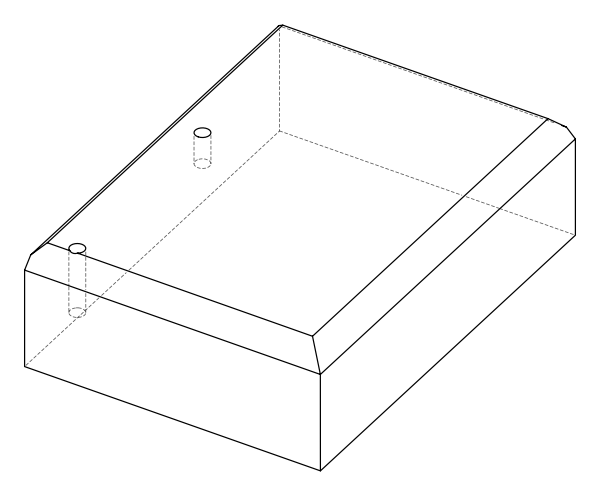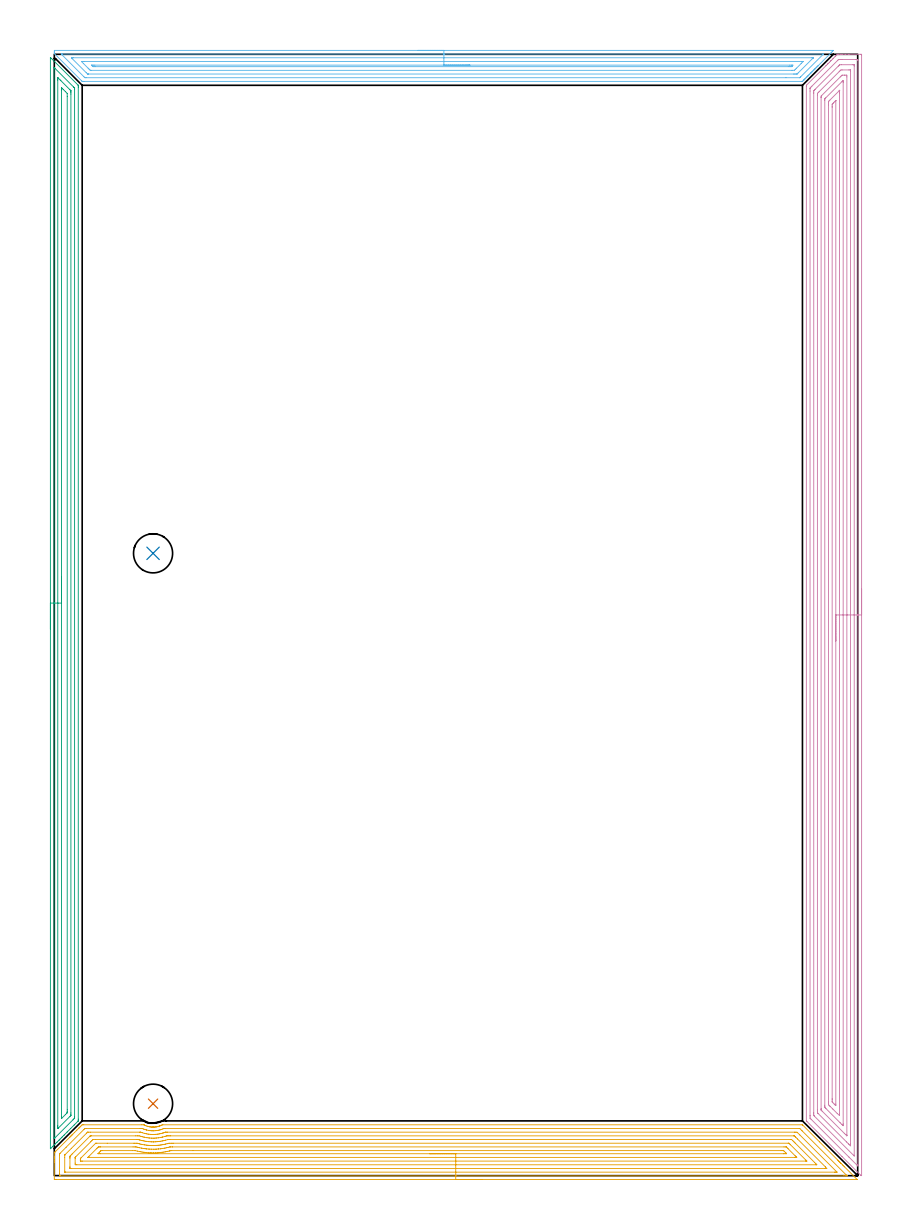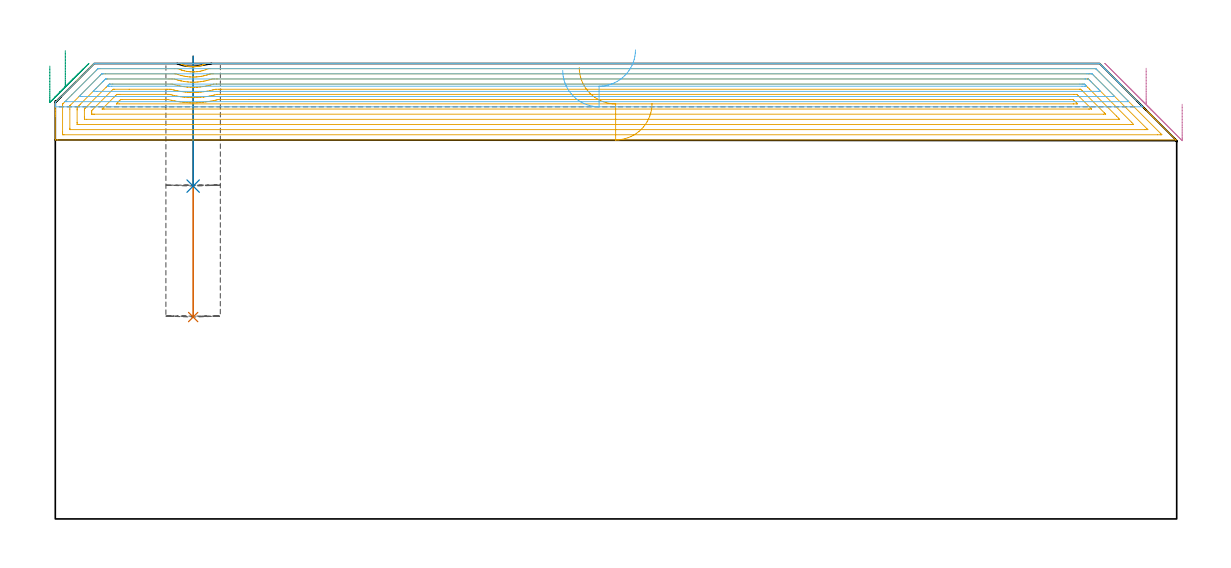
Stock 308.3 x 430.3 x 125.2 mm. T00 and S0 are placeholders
(PLAN: 6 operations, 1 tool changes, 71.6 min)
(1 INDEXABLE_INSERT_DRILL_BLIND_HOLE_FROM_SOLID | STEP1POCKET | NXT0302_001 | 0.29 min | 12254 mm3)
(2 INDEXABLE_INSERT_DRILL_BLIND_HOLE_FROM_SOLID_1 | STEP1POCKET_1 | NXT0302_001 | 0.14 min | 5909 mm3)
(3 AREA_MILL | FG_CHAMFER_SURFACE | UGT0205_001 | 13.33 min | 24385 mm3)
(4 AREA_MILL_1 | FG_CHAMFER_SURFACE_1 | UGT0205_001 | 26.98 min | 96577 mm3)
(5 AREA_MILL_2 | FG_CHAMFER_SURFACE_2 | UGT0205_001 | 19.18 min | 64232 mm3)
(6 AREA_MILL_3 | FG_CHAMFER_SURFACE_3 | UGT0205_001 | 11.72 min | 20135 mm3)
(TOOL NXT0302_001 | Index. Insert Drill 15mm [880-D1500L20-05] | D15 PA176 FL75 Z2)
(TOOL UGT0205_001 | Chamfer Mill 20 x 3 x 45 deg. | D20 FL50 Z2)
(OP 1 INDEXABLE_INSERT_DRILL_BLIND_HOLE_FROM_SOLID)
G17 G21 G94 G90
T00 M6
G54
G17 G0 G90 X37.9 Y27.6 S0 M3
G43 Z135.2 H1
G94 G81 G98 Z55.5 F250. R127.2
G80
M5
M2
(OP 2 INDEXABLE_INSERT_DRILL_BLIND_HOLE_FROM_SOLID_1)
G17 G21 G94 G90
T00 M6
G54
G17 G0 G90 X37.9 Y238.8 S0 M3
G43 Z135.2 H1
G94 G81 G98 Z91.5 F250. R127.2
G80
M5
M2
(OP 3 AREA_MILL)
G17 G21 G94 G90
T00 M6
G54
G17 G0 G90 X-1.5 Y209.7 S1061 M3
G43 Z135.2 H0
Z124.5
G94 G1 Y209.738 Z123.628 F250.
Y209.852 Z122.764
Y210.041 Z121.912
Y210.303 Z121.08
Y210.637 Z120.274
Y211.04 Z119.5
Y211.509 Z118.764
Y212.04 Z118.072
Y212.629 Z117.429
Y213.272 Z116.84
Y213.964 Z116.309
Y214.7 Z115.84
Y215.474 Z115.437
Y216.28 Z115.103
Y217.112 Z114.841
Y217.964 Z114.652
Y218.829 Z114.538
Y219.7 Z114.5
X-1.499 Y429.093 Z114.499
Y429.098
X-1.493 Y429.094 Z114.506
X-1.468 Y429.068 Z114.532
X-1.416 Y429.016 Z114.584
X-1.012 Y428.614 Z114.984
X9.154 Y418.446 Z125.153
X9.162 Y418.439 Z125.16
X9.197 Y418.402 Z125.187
X9.2 Y417.742 Z125.2
Y21.658
X9.197 Y20.998 Z125.187
X9.162 Y20.961 Z125.16
X9.154 Y20.954 Z125.153
X7.623 Y19.422 Z123.622
X6.282 Y18.081 Z122.281
X4.941 Y16.74 Z120.94
X3.902 Y15.702 Z119.901
X3.703 Y15.501 Z119.7
X3.6 Y15.399 Z119.598
X3.038 Y14.837 Z119.037
X2.819 Y14.617 Z118.816
X2.706 Y14.505 Z118.704
X2.173 Y13.973 Z118.172
X1.935 Y13.733 Z117.931
X1.812 Y13.611 Z117.809
X1.309 Y13.108 Z117.308
X1.051 Y12.849 Z117.047
X0.918 Y12.717 Z116.915
X0.444 Y12.244 Z116.444
X0.167 Y11.964 Z116.162
X-0.42 Y11.38 Z115.58
X-0.718 Y11.08 Z115.278
X-1.318 Y10.482 Z114.68
X-1.454 Y10.351 Z114.544
X-1.495 Y10.316 Z114.503
X-1.499 Y10.459 Z114.5
X-1.5 Y10.482
Y219.7
X-0.086 Z115.914
X-0.085 Y425.074 Z115.915
X-0.084 Y425.164 Z115.916
X-0.081 Y425.207 Z115.919
X-0.08 Y425.216 Z115.92
X-0.073 Y425.212 Z115.927
X0.03 Y425.115 Z116.03
X0.255 Y424.895 Z116.255
X7.408 Y417.742 Z123.408
X7.564 Y417.584 Z123.564
X7.689 Y417.454 Z123.689
X7.77 Y417.368 Z123.77
X7.779 Y417.316 Z123.779
X7.785 Y416.892 Z123.785
Y416.848
Y22.552
X7.779 Y22.127 Z123.779
X7.77 Y22.031 Z123.77
X7.714 Y21.971 Z123.714
X7.618 Y21.871 Z123.618
X7.408 Y21.658 Z123.408
X7.175 Y21.424 Z123.175
X0.164 Y14.415 Z116.164
X0.06 Y14.315 Z116.06
X-0.041 Y14.22 Z115.959
X-0.079 Y14.194 Z115.921
X-0.085 Y14.461 Z115.915
Y14.505
X-0.086 Y219.7 Z115.914
X1.328 Z117.328
X1.329 Y420.425 Z117.329
X1.33 Y420.739 Z117.33
X1.334 Y421.319 Z117.334
X1.335 Y421.343 Z117.335
X1.372 Y421.319 Z117.372
X1.64 Y421.058 Z117.64
X2.276 Y420.425 Z118.276
X2.524 Y420.177 Z118.524
X5.853 Y416.848 Z121.853
X6.06 Y416.64 Z122.06
X6.229 Y416.469 Z122.229
X6.313 Y416.38 Z122.313
X6.353 Y416.336 Z122.353
X6.365 Y416.308 Z122.365
X6.366 Y416.269 Z122.366
X6.37 Y415.954 Z122.37
X6.371 Y415.64 Z122.371
Y415.06
Y24.025
X6.37 Y23.446 Z122.37
X6.367 Y23.136 Z122.367
X6.365 Y23.09 Z122.365
X6.348 Y23.059 Z122.348
X6.284 Y22.992 Z122.284
X6.06 Y22.76 Z122.06
X1.381 Y18.081 Z117.381
X1.36 Y18.065 Z117.36
X1.344 Y18.054 Z117.344
X1.336 Y18.081 Z117.336
X1.334 Y18.122 Z117.334
X1.33 Y18.395 Z117.33
X1.329 Y18.975 Z117.329
Y19.29
X1.328 Y219.7 Z117.328
X2.743 Z118.743
Y416.626
X2.745 Y416.848 Z118.745
X2.75 Y417.385 Z118.75
X2.762 Y417.478 Z118.762
X2.967 Y417.277 Z118.967
X3.403 Y416.848 Z119.403
X4.292 Y415.959 Z120.292
X4.95 Y415.289 Z120.95
X4.957 Y414.166 Z120.957
Y25.234
X4.956 Y24.563 Z120.956
X4.953 Y24.34 Z120.953
X4.95 Y24.173 Z120.95
X4.938 Y24.098 Z120.938
X4.886 Y24.044 Z120.886
X4.737 Y23.89 Z120.737
X4.297 Y23.446 Z120.297
X2.889 Y22.038 Z118.889
X2.799 Y21.953 Z118.799
X2.76 Y21.92 Z118.76
X2.75 Y21.913 Z118.75
X2.748 Y21.939 Z118.748
X2.745 Y22.033 Z118.745
X2.743 Y22.33 Z118.743
Y22.552
Y219.7
Y220.572 Z118.781
Y221.437 Z118.895
Y222.288 Z119.083
Y223.12 Z119.346
Y223.926 Z119.68
Y224.7 Z120.082
Y225.436 Z120.551
Y226.128 Z121.082
Y226.771 Z121.672
Y227.361 Z122.315
Y227.892 Z123.007
Y228.36 Z123.743
Y228.763 Z124.517
Y229.097 Z125.322
Y229.359 Z126.155
Y229.548 Z127.006
Y229.662 Z127.871
Y229.7 Z128.743
G0 Z135.2
M5
M2
(OP 4 AREA_MILL_1)
G17 G21 G94 G90
T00 M6
G54
G17 G0 G90 X309.8 Y225.152 S1061 M3
G43 Z135.2 H0
Z114.
G94 G1 Y225.114 Z113.129 F250.
Y225. Z112.264
Y224.811 Z111.412
Y224.549 Z110.58
Y224.215 Z109.774
Y223.812 Z109.
Y223.344 Z108.264
Y222.812 Z107.572
Y222.223 Z106.929
Y221.58 Z106.34
Y220.888 Z105.809
Y220.152 Z105.34
Y219.378 Z104.937
Y218.572 Z104.603
Y217.74 Z104.341
Y216.889 Z104.152
Y216.024 Z104.038
Y215.152 Z104.
X309.799 Y0.062 Z103.999
X309.797 Y0.004 Z103.997
X309.775 Y0. Z104.019
X309.693 Z104.099
X309.65 Z104.142
X309.598 Y0.01 Z104.194
X309.551 Y0.047 Z104.242
X309.421 Y0.178 Z104.377
X302.287 Y7.313 Z111.512
X288.808 Y20.792 Z124.992
X288.604 Y21.005 Z125.189
X288.6 Y21.184 Z125.2
Y418.055
X288.606 Y418.402 Z125.192
X288.672 Y418.473 Z125.126
X296.113 Y425.915 Z117.683
X296.687 Y426.487 Z117.113
X296.894 Y426.695 Z116.904
X296.995 Y426.797 Z116.801
X297.436 Y427.237 Z116.363
X297.877 Y427.679 Z115.919
X298.087 Y427.887 Z115.713
X298.128 Y427.928 Z115.672
X298.759 Y428.561 Z115.037
X298.975 Y428.775 Z114.825
X299.641 Y429.443 Z114.156
X299.823 Y429.623 Z113.977
X299.875 Y429.675 Z113.925
X300.361 Y430.161 Z113.438
X300.474 Y430.271 Z113.324
X300.505 Y430.293 Z113.294
X300.523 Y430.294 Z113.276
X300.868 Y430.3 Z112.931
X301.583 Z112.216
X302.287 Z111.509
X303.52 Z110.277
X304.932 Z108.863
X309.342 Z104.456
X309.61 Y430.297 Z104.187
X309.792 Y430.29 Z104.006
X309.799 Y430.105 Z103.999
X309.8 Y215.152 Z104.
X308.386 Z105.414
X308.385 Y4.201 Z105.415
X308.381 Y3.851 Z105.419
X308.379 Y3.693 Z105.421
X308.288 Y3.774 Z105.512
X307.851 Y4.201 Z105.949
X304.944 Y7.106 Z108.856
X290.4 Y21.651 Z123.4
X290.188 Y21.865 Z123.612
X290.082 Y21.975 Z123.718
X290.032 Y22.03 Z123.768
X290.021 Y22.078 Z123.779
X290.015 Y22.895 Z123.785
Y22.971
X290.014 Y416.192 Z123.786
X290.015 Y417.084 Z123.785
X290.016 Y417.161 Z123.784
X290.022 Y417.36 Z123.778
X290.153 Y417.497 Z123.647
X290.321 Y417.668 Z123.479
X290.704 Y418.055 Z123.096
X300.53 Y427.88 Z113.27
X300.83 Y428.176 Z112.97
X300.914 Y428.256 Z112.886
X300.947 Y428.285 Z112.853
X301.005 Y428.293 Z112.795
X301.405 Y428.298 Z112.395
X301.88 Y428.3 Z111.92
X302.287 Z111.513
X307.578 Y428.299 Z106.222
X308.056 Y428.297 Z105.744
X308.281 Y428.29 Z105.519
X308.379 Y428.263 Z105.421
X308.384 Y427.964 Z105.416
X308.385 Y427.887 Z105.415
X308.386 Y215.152 Z105.414
X306.971 Z106.829
Y7.776
X306.97 Y7.624 Z106.83
X306.968 Y7.585 Z106.832
X306.966 Y7.56 Z106.834
X306.907 Y7.604 Z106.893
X306.724 Y7.776 Z107.076
X306.696 Y7.803 Z107.104
X291.704 Y22.796 Z122.096
X291.53 Y22.971 Z122.27
X291.472 Y23.038 Z122.328
X291.435 Y23.081 Z122.365
X291.434 Y23.112 Z122.366
X291.431 Y23.248 Z122.369
X291.429 Y23.865 Z122.371
Y24.144
Y415.373
X291.43 Y415.651 Z122.37
X291.435 Y416.267 Z122.365
X291.441 Y416.33 Z122.359
X291.482 Y416.376 Z122.318
X291.538 Y416.435 Z122.262
X291.704 Y416.604 Z122.096
X291.98 Y416.881 Z121.82
X300.859 Y425.759 Z112.941
X301.2 Y426.099 Z112.6
X301.306 Y426.199 Z112.494
X301.405 Y426.29 Z112.395
X302.09 Y426.299 Z111.71
X306.499 Y426.3 Z107.301
X306.696 Y426.298 Z107.104
X306.894 Y426.294 Z106.906
X306.949 Y426.29 Z106.851
X306.965 Y426.283 Z106.835
X306.967 Y426.266 Z106.833
X306.97 Y426.192 Z106.83
X306.971 Y426.099 Z106.829
Y425.821
Y215.152
X305.557 Z108.243
X305.556 Y12.245 Z108.244
X305.553 Y11.616 Z108.247
X305.55 Y11.42 Z108.25
X305.158 Y11.798 Z108.642
X304.932 Y12.018 Z108.868
X304.704 Y12.245 Z109.096
X304.05 Y12.898 Z109.75
X293.085 Y23.865 Z120.715
X292.955 Y24. Z120.845
X292.854 Y24.106 Z120.946
X292.85 Y24.183 Z120.95
X292.845 Y24.496 Z120.955
X292.844 Y24.759 Z120.956
X292.843 Y25.392 Z120.957
Y414.479
X292.847 Y415.108 Z120.953
X292.85 Y415.241 Z120.95
X292.86 Y415.3 Z120.94
X292.927 Y415.373 Z120.873
X293.197 Y415.647 Z120.603
X293.467 Y415.919 Z120.333
X301.187 Y423.638 Z112.613
X301.405 Y423.854 Z112.395
X301.635 Y424.079 Z112.165
X301.854 Y424.29 Z111.946
X302.298 Y424.3 Z111.502
X304.932 Z108.868
X305.369 Y424.299 Z108.431
X305.475 Y424.297 Z108.325
X305.528 Y424.293 Z108.272
X305.549 Y424.29 Z108.251
X305.55 Y424.276 Z108.25
X305.553 Y424.165 Z108.247
X305.557 Y423.679 Z108.243
Y215.152
X304.143 Z109.657
X304.142 Y15.633 Z109.658
X304.139 Y15.445 Z109.661
X304.136 Y15.321 Z109.664
X304.131 Y15.277 Z109.669
X304.119 Y15.287 Z109.681
X304.05 Y15.351 Z109.75
X303.578 Y15.821 Z110.222
X303.169 Y16.229 Z110.631
X294.64 Y24.759 Z119.16
X294.349 Y25.054 Z119.451
X294.28 Y25.131 Z119.52
X294.264 Y25.151 Z119.536
X294.261 Y25.247 Z119.539
X294.259 Y25.372 Z119.541
X294.257 Y25.559 Z119.543
Y25.653
Y413.679
X294.258 Y413.773 Z119.542
X294.263 Y413.961 Z119.537
X294.272 Y414.262 Z119.528
X294.349 Y414.347 Z119.451
X294.414 Y414.414 Z119.386
X294.477 Y414.479 Z119.323
X301.628 Y421.63 Z112.172
X301.962 Y421.959 Z111.838
X302.287 Y422.279 Z111.513
X302.517 Y422.291 Z111.283
X303.169 Y422.298 Z110.631
X303.391 Y422.299 Z110.409
X304.05 Y422.29 Z109.75
X304.136 Y422.278 Z109.664
X304.143 Y421.63 Z109.657
Y215.152
X302.729 Z111.071
X302.728 Y19.842 Z111.072
X302.726 Y19.396 Z111.074
X302.724 Y19.182 Z111.076
X302.723 Y19.152 Z111.077
X302.655 Y19.204 Z111.145
X302.454 Y19.396 Z111.346
X302.287 Y19.562 Z111.513
X301.558 Y20.29 Z112.242
X296.113 Y25.736 Z117.687
X295.714 Y26.145 Z118.086
X295.678 Y26.202 Z118.122
X295.675 Y26.278 Z118.125
X295.673 Y26.398 Z118.127
X295.672 Y26.547 Z118.128
X295.671 Y26.995 Z118.129
Y412.692
X295.673 Y413.138 Z118.127
X295.675 Y413.195 Z118.125
X295.678 Y413.218 Z118.122
X295.69 Y413.234 Z118.11
X295.765 Y413.313 Z118.035
X296.033 Y413.586 Z117.767
X302.287 Y419.839 Z111.513
X302.467 Y420.015 Z111.333
X302.712 Y420.253 Z111.088
X302.724 Y419.843 Z111.076
X302.726 Y419.693 Z111.074
X302.728 Y419.395 Z111.072
X302.729 Y215.152 Z111.071
X301.315 Z112.485
X301.314 Y23.865 Z112.486
X301.308 Y23.07 Z112.492
X300.523 Y23.782 Z113.277
X300.434 Y23.865 Z113.366
X298.759 Y25.538 Z115.041
X297.75 Y26.547 Z116.05
X297.62 Y26.678 Z116.18
X297.35 Y26.953 Z116.45
X297.162 Y27.147 Z116.638
X297.092 Y27.229 Z116.708
X297.09 Y27.25 Z116.71
X297.087 Y27.348 Z116.713
X297.086 Y27.441 Z116.714
X297.085 Y28.243 Z116.715
Y410.904
X297.087 Y411.705 Z116.713
X297.088 Y411.798 Z116.712
X297.099 Y412.19 Z116.701
X297.293 Y412.39 Z116.507
X297.589 Y412.692 Z116.211
X301.206 Y416.309 Z112.594
X301.287 Y416.387 Z112.513
X301.305 Y416.403 Z112.495
X301.306 Z112.494
X301.311 Y416.362 Z112.489
X301.313 Y416.267 Z112.487
X301.314 Y416.112 Z112.486
X301.315 Y415.465 Z112.485
Y215.152
X299.9 Z113.9
Y27.441
X299.898 Y27.18 Z113.902
X299.893 Y26.916 Z113.907
X299.89 Y26.868 Z113.91
X299.84 Y26.914 Z113.96
X299.752 Y26.998 Z114.048
X299.641 Y27.106 Z114.159
X299.306 Y27.441 Z114.494
X298.759 Y27.991 Z115.041
X298.589 Y28.165 Z115.211
X298.507 Y28.252 Z115.293
X298.505 Y28.335 Z115.295
X298.502 Y28.595 Z115.298
X298.5 Y29.228 Z115.3
Y29.491
Y410.01
X298.501 Y410.272 Z115.299
X298.507 Y410.904 Z115.293
X298.512 Y411.154 Z115.288
X298.759 Y411.408 Z115.041
X298.951 Y411.603 Z114.849
X299.144 Y411.798 Z114.656
X299.641 Y412.294 Z114.159
X299.839 Y412.491 Z113.962
X299.868 Y412.519 Z113.932
X299.887 Y412.533 Z113.913
X299.893 Y412.535 Z113.907
X299.895 Y412.529 Z113.905
X299.899 Y412.494 Z113.901
X299.9 Y412.471 Z113.9
Y412.429
Y215.152
Y214.28 Z113.938
Y213.416 Z114.052
Y212.564 Z114.24
Y211.732 Z114.503
Y210.926 Z114.837
Y210.152 Z115.239
Y209.416 Z115.708
Y208.724 Z116.239
Y208.081 Z116.829
Y207.492 Z117.472
Y206.961 Z118.164
Y206.492 Z118.9
Y206.089 Z119.673
Y205.755 Z120.479
Y205.493 Z121.311
Y205.304 Z122.163
Y205.19 Z123.028
Y205.152 Z123.9
G0 Z135.2
M5
M2
(OP 5 AREA_MILL_2)
G17 G21 G94 G90
T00 M6
G54
G17 G0 G90 X164.05 Y-1.5 S1061 M3
G43 Z135.2 H0
Z114.2
G94 G1 X164.012 Z113.328 F250.
X163.898 Z112.464
X163.709 Z111.612
X163.447 Z110.78
X163.113 Z109.974
X162.71 Z109.2
X162.242 Z108.464
X161.71 Z107.772
X161.121 Z107.129
X160.478 Z106.54
X159.786 Z106.008
X159.05 Z105.54
X158.276 Z105.137
X157.47 Z104.803
X156.638 Z104.541
X155.786 Z104.352
X154.922 Z104.238
X154.05 Z104.2
X0.601
X0.113 Y-1.495 Z104.203
X0.01 Y-1.491 Z104.206
X0. Y-1.383 Z104.314
Y5.049 Z110.744
Y5.622 Z111.319
Y5.927 Z111.624
Y6.5 Z112.197
Y6.805 Z112.501
Y7.416 Z113.115
X0.001 Y8.798 Z114.497
X0.006 Y8.807 Z114.506
X0.198 Y9. Z114.696
X0.304 Y9.105 Z114.803
X0.522 Y9.322 Z115.022
X5.861 Y14.661 Z120.36
X5.906 Y14.707 Z120.404
X5.954 Y14.755 Z120.454
X6.149 Y14.949 Z120.648
X6.198 Y15. Z120.697
X6.251 Y15.052 Z120.751
X6.437 Y15.237 Z120.936
X6.491 Y15.292 Z120.989
X6.549 Y15.349 Z121.048
X6.725 Y15.525 Z121.224
X6.783 Y15.585 Z121.282
X7.078 Y15.878 Z121.578
X7.738 Y16.539 Z122.238
X8.63 Y17.431 Z123.13
X9.418 Y18.219 Z123.917
X9.523 Y18.324 Z124.021
X9.855 Y18.655 Z124.354
X10.072 Y18.872 Z124.572
X10.296 Y19.097 Z124.795
X10.415 Y19.215 Z124.914
X10.54 Y19.338 Z125.036
X10.705 Y19.501 Z125.184
X11.307 Y19.5 Z125.2
X33.611
X34.348 Y19.496 Z125.19
X34.503 Y19.419 Z125.117
X34.563 Y19.39 Z125.088
X34.678 Y19.332 Z125.031
X34.7 Y19.321 Z125.021
X35.144 Y19.135 Z124.833
X35.594 Y18.974 Z124.67
X35.841 Y18.904 Z124.597
X35.971 Y18.865 Z124.561
X36.039 Y18.845 Z124.542
X36.488 Y18.743 Z124.44
X36.63 Y18.72 Z124.417
X36.934 Y18.671 Z124.368
X37.179 Y18.647 Z124.341
X37.382 Y18.625 Z124.321
X37.717 Y18.609 Z124.303
X37.799 Y18.61 Z124.301
X37.871 Y18.608 Z124.304
X37.899 Y18.607 Z124.302
X37.923 Z124.304
X37.924 Y18.608
X37.989 Y18.61 Z124.3
X38.015
X38.108 Y18.608 Z124.302
X38.189 Y18.611 Z124.307
X38.276 Y18.615 Z124.311
X38.445 Y18.631 Z124.326
X38.723 Y18.656 Z124.351
X38.963 Y18.691 Z124.383
X39.129 Y18.712 Z124.408
X39.17 Y18.718 Z124.414
X39.409 Y18.767 Z124.462
X39.486 Y18.782 Z124.479
X39.618 Y18.808 Z124.507
X40.064 Y18.927 Z124.626
X40.083 Y18.933 Z124.633
X40.302 Y19.009 Z124.706
X40.439 Y19.055 Z124.754
X40.513 Y19.08 Z124.78
X40.555 Y19.097 Z124.796
X40.748 Y19.177 Z124.872
X40.958 Y19.26 Z124.958
X41.086 Y19.319 Z125.018
X41.288 Y19.413 Z125.112
X41.466 Y19.497 Z125.187
X41.64 Y19.5 Z125.2
X286.98
X287.094 Y19.497 Z125.189
X287.187 Y19.415 Z125.112
X293.649 Y12.951 Z118.651
X300.675 Y5.927 Z111.623
X300.808 Y5.793 Z111.491
X300.977 Y5.624 Z111.322
X301.114 Y5.488 Z111.184
X301.254 Y5.347 Z111.045
X301.409 Y5.192 Z110.89
X301.553 Y5.049 Z110.745
X301.7 Y4.901 Z110.599
X301.841 Y4.76 Z110.458
X301.992 Y4.61 Z110.305
X302.474 Y4.126 Z109.826
X302.741 Y3.86 Z109.558
X302.87 Y3.732 Z109.428
X303.227 Y3.373 Z109.073
X308.094 Y-1.494 Z104.205
Y-1.498 Z104.201
Y-1.499 Z104.199
X154.05 Y-1.5 Z104.2
Y-0.086 Z105.614
X2.385 Y-0.085 Z105.615
X2.249
X2.037 Y-0.08 Z105.62
X2.016 Y-0.079 Z105.621
X2.01 Y-0.068 Z105.632
X2.004 Y-0.041 Z105.659
X2.002 Y-0.013 Z105.687
X2. Y0.16 Z105.86
Y0.659 Z106.359
X2.001 Y7.683 Z113.383
X2.003 Y8.059 Z113.759
X2.01 Y8.311 Z114.011
X2.027 Y8.365 Z114.065
X2.075 Y8.417 Z114.117
X2.212 Y8.561 Z114.261
X4.537 Y10.887 Z116.587
X11.307 Y17.657 Z123.357
X11.592 Y17.939 Z123.639
X11.681 Y18.024 Z123.724
X11.735 Y18.073 Z123.773
X11.821 Y18.079 Z123.779
X12.199 Y18.084 Z123.784
X12.335 Y18.085 Z123.785
X32.718
X32.855
X33.611 Y18.079 Z123.779
X33.77 Y18.062 Z123.762
X34.236 Y17.882 Z123.582
X34.503 Y17.782 Z123.482
X34.693 Y17.716 Z123.416
X34.837 Y17.67 Z123.37
X35.395 Y17.511 Z123.211
X35.472 Y17.492 Z123.192
X36.182 Y17.341 Z123.041
X36.287 Y17.324 Z123.024
X36.308 Y17.321 Z123.021
X36.778 Y17.263 Z122.963
X37.179 Y17.223 Z122.923
X37.308 Y17.214 Z122.914
X37.701 Y17.199 Z122.899
X38.071 Y17.198 Z122.898
X38.215 Y17.2 Z122.9
X38.963 Y17.255 Z122.955
X39.043 Y17.263 Z122.963
X39.631 Y17.341 Z123.041
X39.88 Y17.389 Z123.089
X40.298 Y17.485 Z123.185
X40.63 Y17.572 Z123.272
X40.748 Y17.605 Z123.305
X41.217 Y17.757 Z123.457
X41.64 Y17.913 Z123.613
X42.065 Y18.073 Z123.773
X42.154 Y18.079 Z123.779
X42.532 Y18.084 Z123.784
X42.668 Y18.085 Z123.785
X285.898
X285.993 Y18.084 Z123.784
X286.039 Y18.081 Z123.781
X286.058 Y18.079 Z123.779
X286.087 Y18.057 Z123.757
X286.809 Y17.341 Z123.041
X286.98 Y17.171 Z122.871
X303.93 Y0.219 Z105.919
X304.151 Y-0.007 Z105.693
X304.189 Y-0.05 Z105.65
X304.212 Y-0.079 Z105.621
X304.168 Y-0.08 Z105.62
X303.93 Y-0.084 Z105.616
X303.795 Y-0.085 Z105.615
X303.038 Y-0.086 Z105.614
X154.05
Y1.328 Z107.028
X4.17 Y1.329 Z107.029
X4.099 Y1.33 Z107.03
X4.043 Y1.333 Z107.033
X4.014 Y1.335 Z107.035
X4.01 Y1.371 Z107.071
X4.004 Y1.537 Z107.237
X4.001 Y1.703 Z107.403
X4. Y6.972 Z112.672
X4.002 Y7.683 Z113.383
X4.005 Y7.845 Z113.545
X4.012 Y7.901 Z113.601
X4.045 Y7.937 Z113.637
X4.17 Y8.069 Z113.769
X6.545 Y10.446 Z116.146
X12.382 Y16.283 Z121.983
X12.565 Y16.463 Z122.163
X12.743 Y16.634 Z122.334
X12.769 Y16.658 Z122.358
X12.81 Y16.665 Z122.365
X12.883 Y16.668 Z122.368
X13.091 Y16.67 Z122.37
X13.771 Y16.672 Z122.372
X32.718 Y16.671 Z122.371
X33.058 Y16.668 Z122.368
X33.143 Y16.665 Z122.365
X33.185 Y16.662 Z122.362
X33.755 Y16.463 Z122.163
X34.503 Y16.242 Z121.942
X34.812 Y16.159 Z121.859
X35.395 Y16.037 Z121.737
X35.927 Y15.939 Z121.639
X36.287 Y15.89 Z121.59
X36.942 Y15.819 Z121.519
X37.179 Y15.805 Z121.505
X37.869 Y15.784 Z121.484
X38.071
X38.415 Y15.793 Z121.493
X38.73 Y15.814 Z121.514
X38.963 Y15.834 Z121.534
X39.543 Y15.893 Z121.593
X39.856 Y15.937 Z121.637
X40.313 Y16.013 Z121.713
X40.748 Y16.104 Z121.804
X41.043 Y16.172 Z121.872
X41.64 Y16.337 Z122.037
X41.738 Y16.366 Z122.066
X42.039 Y16.463 Z122.163
X42.402 Y16.591 Z122.291
X42.532 Y16.636 Z122.336
X42.619 Y16.665 Z122.365
X42.702 Y16.667 Z122.367
X42.872 Y16.669 Z122.369
X43.212 Y16.671 Z122.371
X43.424 Y16.672 Z122.372
X284.092 Y16.671 Z122.371
X284.303 Y16.67 Z122.37
X284.99 Y16.665 Z122.365
X285.195 Y16.5 Z122.2
X285.235 Y16.463 Z122.163
X286.087 Y15.614 Z121.314
X300.163 Y1.537 Z107.237
X300.362 Y1.337 Z107.037
Y1.331 Z107.031
X299.681 Y1.329 Z107.029
X299.47 Y1.328 Z107.028
X154.05
Y2.743 Z108.443
X6.513
X6.125 Y2.745 Z108.445
X6.046 Y2.747 Z108.447
X6.016 Y2.749 Z108.449
X6.01 Y2.783 Z108.483
X6.006 Y2.876 Z108.576
X6. Y3.248 Z108.948
Y3.293 Z108.993
Y6.76 Z112.46
Y6.805 Z112.505
X6.006 Y7.221 Z112.921
X6.01 Y7.428 Z113.128
X6.1 Y7.539 Z113.239
X6.238 Y7.683 Z113.383
X6.537 Y7.987 Z113.687
X6.846 Y8.298 Z113.998
X13.617 Y15.067 Z120.767
X13.741 Y15.188 Z120.888
X13.788 Y15.23 Z120.93
X13.814 Y15.25 Z120.95
X13.844 Y15.252 Z120.952
X13.983 Y15.255 Z120.955
X14.317 Y15.257 Z120.957
X31.267
X31.826 Y15.255 Z120.955
X32.165 Y15.251 Z120.951
X32.718 Y15.239 Z120.939
X33.228 Y15.084 Z120.784
X33.611 Y14.973 Z120.673
X33.981 Y14.87 Z120.57
X34.457 Y14.752 Z120.452
X34.503 Y14.742 Z120.442
X34.67 Y14.707 Z120.407
X35.395 Y14.575 Z120.275
X35.556 Y14.549 Z120.249
X36.287 Y14.459 Z120.159
X36.57 Y14.428 Z120.128
X37.179 Y14.389 Z120.089
X37.512 Y14.379 Z120.079
X38.071 Y14.37 Z120.07
X38.406 Y14.377 Z120.077
X38.963 Y14.412 Z120.112
X39.241 Y14.434 Z120.134
X39.856 Y14.496 Z120.196
X40.044 Y14.521 Z120.221
X40.748 Y14.628 Z120.328
X40.815 Y14.64 Z120.34
X41.152 Y14.707 Z120.407
X41.548 Y14.797 Z120.497
X41.64 Y14.82 Z120.52
X42.247 Y14.988 Z120.688
X42.532 Y15.07 Z120.77
X42.935 Y15.188 Z120.888
X43.147 Y15.25 Z120.95
X43.424 Y15.254 Z120.954
X43.758 Y15.256 Z120.956
X44.316 Y15.257 Z120.957
X44.649
X283.744
X283.884 Y15.255 Z120.955
X283.953 Y15.253 Z120.953
X283.983 Y15.251 Z120.951
X284.046 Y15.193 Z120.893
X284.303 Y14.946 Z120.646
X284.544 Y14.707 Z120.407
X285.195 Y14.056 Z119.756
X295.901 Y3.349 Z109.049
X295.954 Y3.293 Z108.993
X296.453 Y2.75 Z108.45
X295.901 Y2.745 Z108.445
X295.567 Y2.744 Z108.444
X154.05 Y2.743 Z108.443
Y4.157 Z109.857
X8.63
X8.01 Y4.171 Z109.871
X8.002 Y4.79 Z110.49
X8. Y6.547 Z112.247
X8.003 Y6.805 Z112.505
X8.007 Y6.96 Z112.66
X8.01 Y6.997 Z112.697
X8.033 Y7.025 Z112.725
X8.079 Y7.076 Z112.776
X8.214 Y7.215 Z112.915
X13.983 Y12.985 Z118.685
X14.411 Y13.408 Z119.108
X14.839 Y13.829 Z119.529
X14.866 Y13.839 Z119.539
X14.875 Y13.84 Z119.54
X15.753 Y13.843 Z119.543
X31.826
X32.268 Y13.829 Z119.529
X32.718 Y13.699 Z119.399
X32.904 Y13.647 Z119.347
X33.611 Y13.467 Z119.167
X34.086 Y13.361 Z119.061
X34.503 Y13.281 Z118.981
X35.183 Y13.16 Z118.86
X35.395 Y13.131 Z118.831
X36.203 Y13.033 Z118.733
X36.287 Y13.026 Z118.726
X37.162 Y12.968 Z118.668
X37.179 Y12.967 Z118.667
X37.89 Y12.951 Z118.651
X38.071 Y12.948 Z118.648
X38.22 Y12.951 Z118.651
X38.93 Y12.984 Z118.684
X38.963 Y12.986 Z118.686
X39.751 Y13.053 Z118.753
X39.856 Y13.065 Z118.765
X40.544 Y13.151 Z118.851
X40.748 Y13.182 Z118.882
X41.311 Y13.274 Z118.974
X41.64 Y13.341 Z119.041
X42.046 Y13.429 Z119.129
X42.532 Y13.55 Z119.25
X42.755 Y13.61 Z119.31
X43.448 Y13.806 Z119.506
X43.533 Y13.829 Z119.529
X44.302 Y13.843 Z119.543
X44.316
X282.519
X282.961 Y13.829 Z119.529
X283.411 Y13.388 Z119.088
X283.85 Y12.951 Z118.651
X284.303 Y12.499 Z118.199
X291.752 Y5.049 Z110.749
X292.332 Y4.465 Z110.165
X292.619 Y4.171 Z109.871
X292.346 Y4.158 Z109.858
X292.332 Y4.157 Z109.857
X154.05
Y5.571 Z111.271
X10.776 Y5.572 Z111.272
X10.415 Y5.573 Z111.273
X10.054 Y5.577 Z111.277
X10.014 Y5.578 Z111.278
X10.01 Y5.61 Z111.31
X10.004 Y5.682 Z111.382
X10.002 Y5.791 Z111.491
Y5.927 Z111.627
X10.008 Y6.327 Z112.027
X10.022 Y6.562 Z112.262
X10.255 Y6.805 Z112.505
X10.333 Y6.885 Z112.585
X15.768 Y12.319 Z118.019
X15.844 Y12.388 Z118.088
X15.875 Y12.415 Z118.115
X15.902 Y12.422 Z118.122
X16.033 Y12.425 Z118.125
X16.299 Y12.428 Z118.128
X20.313 Y12.429 Z118.129
X30.573
X30.934 Y12.428 Z118.128
X31.469 Y12.425 Z118.125
X31.826 Y12.421 Z118.121
X32.563 Y12.226 Z117.926
X32.718 Y12.187 Z117.887
X33.185 Y12.073 Z117.773
X33.611 Y11.983 Z117.683
X33.726 Y11.959 Z117.659
X34.503 Y11.822 Z117.522
X34.81 Y11.77 Z117.47
X35.395 Y11.698 Z117.398
X35.827 Y11.648 Z117.348
X36.287 Y11.609 Z117.309
X36.791 Y11.577 Z117.277
X37.179 Y11.559 Z117.259
X37.715 Y11.546 Z117.246
X38.071 Y11.541 Z117.241
X38.595 Y11.558 Z117.258
X38.963 Y11.575 Z117.275
X39.437 Y11.607 Z117.307
X39.856 Y11.642 Z117.342
X40.254 Y11.681 Z117.381
X40.748 Y11.741 Z117.441
X41.044 Y11.781 Z117.481
X41.64 Y11.875 Z117.575
X41.811 Y11.905 Z117.605
X42.532 Y12.049 Z117.749
X42.552 Y12.053 Z117.753
X42.644 Y12.073 Z117.773
X43.265 Y12.23 Z117.93
X43.424 Y12.272 Z117.972
X43.967 Y12.416 Z118.116
X44.316 Y12.422 Z118.122
X44.849 Y12.427 Z118.127
X45.208 Y12.428 Z118.128
X45.739 Y12.429 Z118.129
X281.627 Y12.428 Z118.128
X281.747 Y12.427 Z118.127
X281.843 Y12.425 Z118.125
X281.904 Y12.422 Z118.122
X281.948 Y12.392 Z118.092
X282.276 Y12.073 Z117.773
X282.519 Y11.833 Z117.533
X288.424 Y5.927 Z111.627
X288.764 Y5.585 Z111.285
Y5.576 Z111.276
Y5.575 Z111.275
X288.233 Y5.572 Z111.272
X154.05 Y5.571 Z111.271
Y6.985 Z112.685
X13.419 Y6.986 Z112.686
X13.091 Y6.987 Z112.687
X12.904 Y6.989 Z112.689
X12.899 Y6.993 Z112.693
X12.898 Y6.995 Z112.695
X12.908 Y7.009 Z112.709
X13.091 Y7.194 Z112.894
X13.338 Y7.441 Z113.141
X16.214 Y10.317 Z116.017
X16.435 Y10.538 Z116.238
X16.66 Y10.76 Z116.46
X16.883 Y10.975 Z116.675
X16.936 Y11.008 Z116.708
X17.021 Y11.01 Z116.71
X17.197 Y11.013 Z116.713
X17.552 Y11.014 Z116.714
X17.735 Y11.015 Z116.715
X30.225
X30.934 Y11.012 Z116.712
X31.122 Y11.01 Z116.71
X31.474 Y10.999 Z116.699
X31.826 Y10.911 Z116.611
X32.211 Y10.817 Z116.517
X32.718 Y10.701 Z116.401
X33.355 Y10.569 Z116.269
X33.611 Y10.522 Z116.222
X34.443 Y10.375 Z116.075
X34.503 Y10.367 Z116.067
X34.904 Y10.317 Z116.017
X35.395 Y10.26 Z115.96
X35.46 Y10.253 Z115.953
X36.287 Y10.186 Z115.886
X36.429 Y10.177 Z115.877
X37.179 Y10.143 Z115.843
X37.362 Y10.137 Z115.837
X38.071 Y10.127 Z115.827
X38.261 Y10.13 Z115.83
X38.963 Y10.155 Z115.855
X39.12 Y10.163 Z115.863
X39.856 Y10.214 Z115.914
X39.953 Y10.222 Z115.922
X40.748 Y10.299 Z115.999
X40.764 Y10.301 Z116.001
X40.894 Y10.317 Z116.017
X41.548 Y10.408 Z116.108
X41.64 Y10.422 Z116.122
X42.31 Y10.535 Z116.235
X42.532 Y10.579 Z116.279
X43.047 Y10.688 Z116.388
X43.424 Y10.774 Z116.474
X43.768 Y10.857 Z116.557
X44.316 Y10.992 Z116.692
X44.409 Y11.008 Z116.708
X44.504 Y11.01 Z116.71
X45.208 Y11.014 Z116.714
X45.392 Y11.015 Z116.715
X280.026 Y11.014 Z116.714
X280.735 Y11.009 Z116.709
X280.834 Y11.008 Z116.708
X280.891 Y11. Z116.7
X280.944 Y10.95 Z116.65
X281.161 Y10.738 Z116.438
X281.586 Y10.317 Z116.017
X284.303 Y7.6 Z113.3
X284.647 Y7.255 Z112.955
X284.813 Y7.086 Z112.786
X284.891 Y7.002 Z112.702
X284.9 Y6.99 Z112.69
X284.895 Y6.989 Z112.689
X284.865 Y6.988 Z112.688
X284.303 Y6.986 Z112.686
X284.12 Y6.985 Z112.685
X154.05
Y8.4 Z114.1
X17.552
X16.819 Y8.404 Z114.104
X16.808 Y8.406 Z114.106
X16.791 Y8.432 Z114.132
X16.915 Y8.561 Z114.261
X17.228 Y8.88 Z114.58
X17.552 Y9.205 Z114.905
X17.67 Y9.323 Z115.023
X17.788 Y9.439 Z115.139
X17.921 Y9.566 Z115.266
X17.946 Y9.587 Z115.287
X18.008 Y9.593 Z115.293
X18.116 Y9.597 Z115.297
X18.281 Y9.6 Z115.3
X30.042
X30.773 Y9.597 Z115.297
X30.934 Y9.593 Z115.293
X31.09 Y9.587 Z115.287
X31.861 Y9.405 Z115.105
X32.718 Y9.228 Z114.928
X32.986 Y9.175 Z114.875
X33.611 Y9.067 Z114.767
X34.065 Y8.991 Z114.691
X34.503 Y8.936 Z114.636
X35.084 Y8.867 Z114.567
X35.395 Y8.838 Z114.538
X36.063 Y8.782 Z114.482
X36.287 Y8.768 Z114.468
X37.006 Y8.731 Z114.431
X37.179 Y8.726 Z114.426
X37.918 Y8.712 Z114.412
X38.071 Y8.713 Z114.413
X38.79 Y8.731 Z114.431
X38.963 Y8.739 Z114.439
X39.635 Y8.778 Z114.478
X39.856 Y8.794 Z114.494
X40.458 Y8.846 Z114.546
X40.748 Y8.876 Z114.576
X41.261 Y8.934 Z114.634
X41.64 Y8.983 Z114.683
X42.044 Y9.041 Z114.741
X42.532 Y9.119 Z114.819
X42.809 Y9.166 Z114.866
X43.424 Y9.288 Z114.988
X43.551 Y9.315 Z115.015
X44.109 Y9.439 Z115.139
X44.316 Y9.49 Z115.19
X44.69 Y9.58 Z115.28
X44.773 Y9.593 Z115.293
X44.863 Y9.596 Z115.296
X45.045 Y9.6 Z115.3
X53.185 Y9.601 Z115.301
X278.95 Y9.6 Z115.3
X279.683 Y9.596 Z115.296
X279.842 Y9.593 Z115.293
X280.003 Y9.439 Z115.139
X280.735 Y8.717 Z114.417
X280.887 Y8.561 Z114.261
X281.028 Y8.414 Z114.114
X280.892 Y8.406 Z114.106
X280.735 Y8.404 Z114.104
X280.006 Y8.4 Z114.1
X279.842
X154.05
X153.178 Z114.138
X152.314 Z114.251
X151.462 Z114.44
X150.63 Z114.703
X149.824 Z115.036
X149.05 Z115.439
X148.314 Z115.908
X147.622 Z116.439
X146.979 Z117.028
X146.39 Z117.672
X145.858 Z118.364
X145.39 Z119.1
X144.987 Z119.873
X144.653 Z120.679
X144.391 Z121.511
X144.202 Z122.363
X144.088 Z123.228
X144.05 Z124.1
G0 Z135.2
M5
M2
(OP 6 AREA_MILL_3)
G17 G21 G94 G90
T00 M6
G54
G17 G0 G90 X139.5 Y431.8 S1061 M3
G43 Z135.2 H0
Z123.3
G94 G1 X139.538 Z122.428 F250.
X139.652 Z121.563
X139.841 Z120.712
X140.103 Z119.88
X140.437 Z119.074
X140.84 Z118.3
X141.308 Z117.564
X141.84 Z116.872
X142.429 Z116.229
X143.072 Z115.64
X143.764 Z115.108
X144.5 Z114.64
X145.274 Z114.237
X146.08 Z113.903
X146.912 Z113.641
X147.764 Z113.452
X148.628 Z113.338
X149.5 Z113.3
X298.873
X298.967 Y431.795 Z113.303
X298.982 Y431.793 Z113.305
X298.967 Y431.766 Z113.332
X298.493 Y431.293 Z113.807
X298.073 Y430.873 Z114.226
X293.051 Y425.85 Z119.247
X293.006 Y425.806 Z119.293
X292.798 Y425.597 Z119.502
X292.754 Y425.553 Z119.544
X292.708 Y425.508 Z119.591
X292.501 Y425.301 Z119.798
X292.457 Y425.255 Z119.842
X292.41 Y425.21 Z119.889
X292.205 Y425.004 Z120.095
X292.159 Y424.958 Z120.139
X292.112 Y424.912 Z120.187
X291.908 Y424.707 Z120.392
X291.862 Y424.661 Z120.436
X291.814 Y424.614 Z120.485
X291.611 Y424.411 Z120.688
X291.565 Y424.363 Z120.734
X291.516 Y424.316 Z120.783
X291.315 Y424.114 Z120.985
X291.267 Y424.066 Z121.031
X291.218 Y424.018 Z121.081
X291.018 Y423.818 Z121.281
X290.97 Y423.769 Z121.328
X290.92 Y423.72 Z121.379
X290.722 Y423.521 Z121.578
X290.673 Y423.471 Z121.625
X290.622 Y423.422 Z121.677
X290.425 Y423.224 Z121.874
X290.376 Y423.174 Z121.923
X290.324 Y423.124 Z121.975
X290.128 Y422.928 Z122.171
X290.078 Y422.877 Z122.22
X290.026 Y422.826 Z122.273
X289.832 Y422.631 Z122.468
X289.781 Y422.58 Z122.517
X289.728 Y422.528 Z122.571
X289.535 Y422.335 Z122.764
X289.484 Y422.282 Z122.815
X289.43 Y422.229 Z122.869
X289.239 Y422.038 Z123.061
X289.186 Y421.985 Z123.112
X289.132 Y421.931 Z123.168
X288.942 Y421.742 Z123.357
X288.889 Y421.688 Z123.409
X288.834 Y421.633 Z123.466
X288.645 Y421.445 Z123.654
X288.592 Y421.39 Z123.706
X288.536 Y421.335 Z123.764
X288.349 Y421.148 Z123.951
X288.294 Y421.093 Z124.004
X288.238 Y421.037 Z124.062
X288.052 Y420.852 Z124.247
X287.997 Y420.796 Z124.301
X287.94 Y420.739 Z124.36
X287.756 Y420.555 Z124.544
X287.7 Y420.498 Z124.598
X287.642 Y420.441 Z124.657
X287.522 Y420.321 Z124.778
X287.233 Y420.032 Z125.065
X287.103 Y419.905 Z125.191
X286.748 Y419.9 Z125.2
X11.358
X10.705 Y419.901 Z125.186
X10.564 Y420.035 Z125.063
X0.146 Y430.453 Z114.644
X0.076 Y430.521 Z114.572
X0.01 Y430.598 Z114.493
X0.001 Y430.67 Z114.421
X0. Y431.118 Z113.981
Y431.369 Z113.731
X0.01 Y431.792 Z113.305
X0.108 Y431.8 Z113.3
X149.5
Y430.386 Z114.714
X294.795
X295.11 Y430.379 Z114.721
X295.095 Y430.357 Z114.743
X295.054 Y430.31 Z114.79
X294.927 Y430.178 Z114.922
X286.443 Y421.694 Z123.406
X286.134 Y421.39 Z123.71
X286.076 Y421.338 Z123.762
X286.052 Y421.321 Z123.779
X286.006 Y421.318 Z123.782
X285.929 Y421.315 Z123.785
X280.775 Y421.314 Z123.786
X12.176 Y421.315 Z123.785
X12.024 Y421.317 Z123.783
X11.738 Y421.323 Z123.777
X11.667 Y421.39 Z123.71
X11.358 Y421.693 Z123.407
X2.741 Y430.31 Z114.79
X2.704 Y430.349 Z114.751
X2.686 Y430.37 Z114.73
X2.683 Y430.375 Z114.725
X2.703 Y430.379 Z114.721
X3.006 Y430.384 Z114.716
X3.159 Y430.385 Z114.715
X149.5 Y430.386 Z114.714
Y428.972 Z116.128
X290.772 Y428.971 Z116.129
X290.967
X291.218 Y428.967 Z116.133
X291.239 Y428.965 Z116.135
X291.251 Y428.961 Z116.139
X291.243 Y428.947 Z116.153
X291.235 Y428.936 Z116.164
X291.218 Y428.918 Z116.182
X285.475 Y423.174 Z121.926
X285.216 Y422.918 Z122.182
X285.128 Y422.833 Z122.267
X285.055 Y422.767 Z122.333
X285.011 Y422.735 Z122.365
X284.959 Y422.734 Z122.366
X284.51 Y422.73 Z122.37
X284.065 Y422.729 Z122.371
X283.618 Y422.728 Z122.372
X13.146 Y422.729 Z122.371
X12.998 Y422.73 Z122.37
X12.879 Y422.732 Z122.368
X12.801 Y422.735 Z122.365
X12.767 Y422.744 Z122.356
X12.252 Y423.247 Z121.853
X6.888 Y428.613 Z116.487
X6.594 Y428.917 Z116.183
X6.558 Y428.966 Z116.134
X6.589 Y428.968 Z116.132
X6.631 Y428.969 Z116.131
X6.888 Y428.971 Z116.129
X7.335 Y428.972 Z116.128
X149.5
Y427.557 Z117.543
X286.748
X286.825 Y427.556 Z117.544
X287.389 Y427.549 Z117.551
X286.748 Y426.896 Z118.204
X286.593 Y426.742 Z118.358
X284.809 Y424.958 Z120.142
X284.437 Y424.588 Z120.512
X284.065 Y424.222 Z120.878
X283.982 Y424.149 Z120.951
X283.171 Y424.143 Z120.957
X283.094
X14.041
X13.963 Y424.144 Z120.956
X13.862 Y424.147 Z120.953
X13.816 Y424.149 Z120.951
X13.626 Y424.333 Z120.767
X13.305 Y424.646 Z120.454
X13.146 Y424.802 Z120.298
X12.991 Y424.958 Z120.142
X11.207 Y426.742 Z118.358
X10.464 Y427.485 Z117.615
X10.424 Y427.527 Z117.573
X10.418 Y427.534 Z117.566
X10.408 Y427.55 Z117.55
X10.464 Y427.553 Z117.547
X10.543 Y427.555 Z117.545
X11.358 Y427.557 Z117.543
X11.435
X149.5
Y426.143 Z118.957
X282.277
X282.879 Y426.142 Z118.958
X283.171 Y426.14 Z118.96
X283.449 Y426.136 Z118.964
X283.241 Y425.85 Z119.25
X283.21 Y425.812 Z119.288
X283.171 Y425.771 Z119.329
X283.001 Y425.611 Z119.489
X282.941 Y425.564 Z119.536
X282.871 Y425.562 Z119.538
X282.569 Y425.558 Z119.542
X282.277 Y425.557 Z119.543
X281.677
X15.829
X15.226 Y425.56 Z119.54
X14.935 Y425.564 Z119.536
X14.843 Y425.567 Z119.533
X14.746 Y425.66 Z119.44
X14.551 Y425.85 Z119.25
X14.423 Y425.98 Z119.12
X14.325 Y426.085 Z119.015
X14.281 Y426.137 Z118.963
X14.347 Y426.138 Z118.962
X14.642 Y426.142 Z118.958
X14.935 Y426.143 Z118.957
X15.535
X149.5
X150.372 Z118.995
X151.236 Z119.109
X152.088 Z119.298
X152.92 Z119.56
X153.726 Z119.894
X154.5 Z120.297
X155.236 Z120.765
X155.928 Z121.296
X156.571 Z121.886
X157.16 Z122.529
X157.692 Z123.221
X158.16 Z123.957
X158.563 Z124.731
X158.897 Z125.537
X159.159 Z126.369
X159.348 Z127.22
X159.462 Z128.085
X159.5 Z128.957
G0 Z135.2
M5
M2
